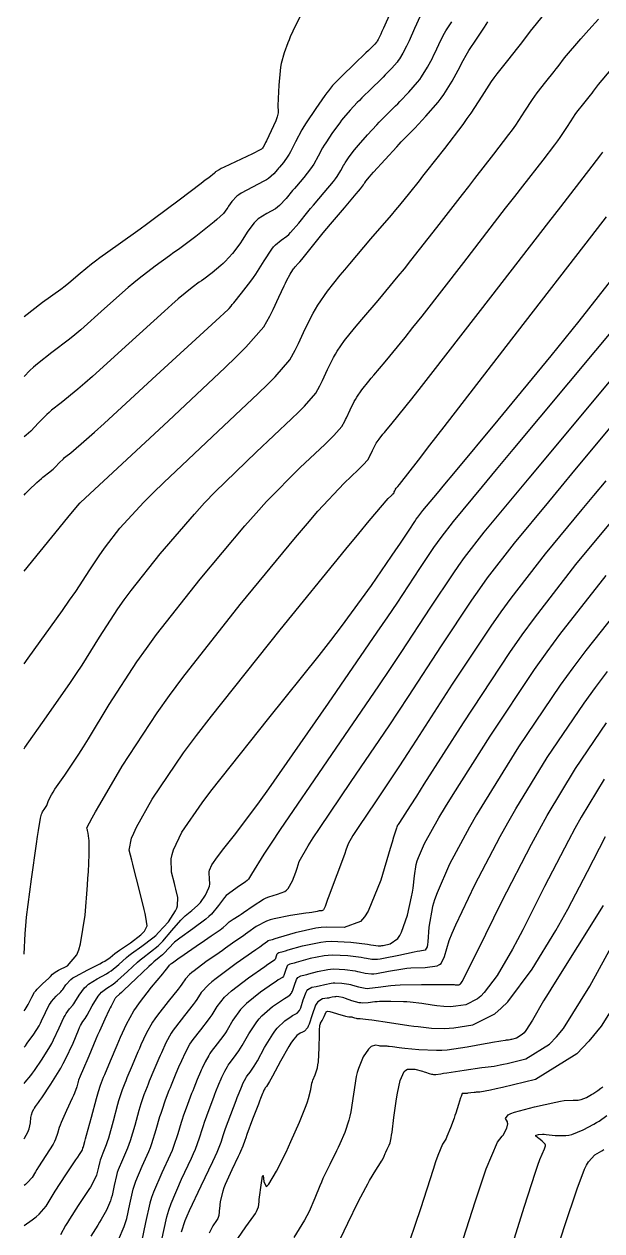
# Model space of a CAD drawing. Header units: metres. Extents: x 837117 to 838479, y 1189012 to 1191015.
# Drawn here: x 837476.5 to 837512.5, y 1190214.7 to 1190289.8 of the extents above; entities that cross this region are included whole.
import ezdxf

# ---------------------------------------------------------------- set-up
doc = ezdxf.new("R2010")
doc.units = ezdxf.units.M
doc.header["$LTSCALE"] = 0.3
doc.layers.add('COTAS 10', color=1, linetype='Continuous')
doc.layers.add('COTAS INT', color=252, linetype='Continuous')

msp = doc.modelspace()

# ---------------------------------------------------------------- linework, layer by layer
at = {"layer": 'COTAS 10'}
for points in [[(837501.17, 1190290.316), (837500.82, 1190289.554), (837500.474, 1190288.785), (837500.392, 1190288.608), (837500.316, 1190288.447), (837500.091, 1190287.999), (837499.871, 1190287.648), (837499.799, 1190287.548), (837499.721, 1190287.448), (837499.399, 1190287.077), (837498.987, 1190286.652), (837498.853, 1190286.518), (837498.71, 1190286.376), (837498.124, 1190285.803), (837497.529, 1190285.22), (837497.382, 1190285.071), (837497.242, 1190284.928), (837496.798, 1190284.458), (837496.39, 1190283.981), (837496.273, 1190283.833), (837496.153, 1190283.678), (837495.704, 1190283.063), (837495.287, 1190282.436), (837495.187, 1190282.275), (837495.094, 1190282.118), (837494.817, 1190281.596), (837494.537, 1190281.095), (837494.443, 1190280.952), (837494.341, 1190280.807), (837493.915, 1190280.269), (837493.46, 1190279.734), (837493.341, 1190279.591), (837493.225, 1190279.451), (837492.83, 1190278.963), (837492.415, 1190278.531), (837492.287, 1190278.425), (837492.153, 1190278.325), (837491.618, 1190278.017), (837491.089, 1190277.687), (837490.959, 1190277.574), (837490.835, 1190277.451), (837490.446, 1190276.93), (837490.088, 1190276.362), (837489.983, 1190276.21), (837489.876, 1190276.06), (837489.472, 1190275.536), (837489.025, 1190275.043), (837488.891, 1190274.912), (837488.753, 1190274.784), (837488.221, 1190274.342), (837487.688, 1190273.943), (837487.549, 1190273.841), (837487.415, 1190273.744), (837486.964, 1190273.424), (837486.102, 1190272.711), (837485.71, 1190272.365), (837485.25, 1190271.954), (837483.032, 1190269.935), (837480.772, 1190267.885), (837480.286, 1190267.456), (837479.861, 1190267.086), (837478.828, 1190266.247), (837478.223, 1190265.782), (837478.067, 1190265.647), (837477.916, 1190265.51), (837477.413, 1190264.992), (837476.924, 1190264.48), (837476.782, 1190264.346), (837476.637, 1190264.216), (837476.514, 1190264.117)], [(837476.514, 1190231.907), (837476.569, 1190233.193), (837476.612, 1190233.678), (837476.667, 1190234.214), (837476.964, 1190236.573), (837477.278, 1190238.793), (837477.343, 1190239.241), (837477.399, 1190239.617), (837477.522, 1190240.372), (837477.601, 1190240.638), (837477.629, 1190240.705), (837477.66, 1190240.77), (837477.793, 1190240.982), (837477.921, 1190241.177), (837477.949, 1190241.231), (837477.974, 1190241.285), (837478.035, 1190241.481), (837478.214, 1190241.843), (837478.313, 1190242.001), (837478.433, 1190242.185), (837479.043, 1190243.057), (837479.923, 1190244.362), (837480.213, 1190244.819), (837480.522, 1190245.317), (837481.807, 1190247.457), (837483.536, 1190250.121), (837484.125, 1190250.948), (837484.762, 1190251.814), (837487.463, 1190255.267), (837490.253, 1190258.586), (837490.946, 1190259.368), (837491.604, 1190260.091), (837493.695, 1190262.207), (837495.228, 1190263.651), (837495.534, 1190263.95), (837495.79, 1190264.205), (837496.286, 1190264.765), (837496.464, 1190265.09), (837496.518, 1190265.199), (837496.575, 1190265.315), (837496.797, 1190265.8), (837497.055, 1190266.319), (837497.133, 1190266.456), (837497.215, 1190266.59), (837497.534, 1190267.052), (837497.964, 1190267.59), (837498.114, 1190267.771), (837498.278, 1190267.967), (837498.984, 1190268.794), (837500.219, 1190270.302), (837500.716, 1190270.928), (837501.28, 1190271.644), (837503.878, 1190274.984), (837506.482, 1190278.35), (837507.051, 1190279.083), (837507.553, 1190279.729), (837508.814, 1190281.347), (837509.55, 1190282.311), (837509.721, 1190282.546), (837509.878, 1190282.767), (837510.325, 1190283.45), (837510.697, 1190284.03), (837510.807, 1190284.186), (837510.919, 1190284.341), (837511.347, 1190284.884), (837511.76, 1190285.389), (837511.862, 1190285.519), (837511.959, 1190285.645), (837512.268, 1190286.066), (837513.055, 1190286.99)], [(837513.317, 1190268.018), (837508.878, 1190262.69), (837507.929, 1190261.55), (837507.103, 1190260.557), (837505.133, 1190258.184), (837503.909, 1190256.603), (837503.553, 1190256.11), (837503.19, 1190255.591), (837501.816, 1190253.517), (837499.964, 1190250.692), (837499.299, 1190249.701), (837498.568, 1190248.619), (837495.379, 1190243.955), (837492.453, 1190239.673), (837491.888, 1190238.832), (837491.429, 1190238.14), (837490.658, 1190236.885), (837490.477, 1190236.589), (837490.389, 1190236.501), (837490.286, 1190236.411), (837489.78, 1190236.068), (837489.229, 1190235.678), (837489.097, 1190235.559), (837488.974, 1190235.435), (837488.608, 1190234.947), (837488.177, 1190234.406), (837488.014, 1190234.249), (837487.832, 1190234.088), (837487.016, 1190233.481), (837486.21, 1190232.914), (837486.034, 1190232.778), (837485.879, 1190232.652), (837485.489, 1190232.275), (837485.246, 1190231.996), (837485.184, 1190231.932), (837485.123, 1190231.873), (837484.92, 1190231.709), (837484.584, 1190231.431), (837484.439, 1190231.3), (837484.271, 1190231.147), (837483.479, 1190230.399), (837482.718, 1190229.673), (837482.57, 1190229.534), (837482.45, 1190229.421), (837482.244, 1190229.234), (837482.201, 1190229.185), (837482.183, 1190229.159), (837482.164, 1190229.127), (837482.073, 1190228.967), (837481.928, 1190228.68), (837481.873, 1190228.569), (837481.812, 1190228.444), (837481.541, 1190227.876), (837481.197, 1190227.122), (837481.09, 1190226.879), (837480.978, 1190226.622), (837480.531, 1190225.57), (837480.143, 1190224.641), (837480.068, 1190224.461), (837480.007, 1190224.315), (837479.904, 1190224.066), (837479.88, 1190223.987), (837479.869, 1190223.947), (837479.856, 1190223.9), (837479.793, 1190223.664), (837479.649, 1190223.264), (837479.585, 1190223.113), (837479.511, 1190222.944), (837479.156, 1190222.186), (837478.813, 1190221.436), (837478.746, 1190221.271), (837478.691, 1190221.125), (837478.596, 1190220.753), (837478.475, 1190220.389), (837478.405, 1190220.249), (837478.318, 1190220.091), (837477.869, 1190219.377), (837477.399, 1190218.664), (837477.3, 1190218.507), (837477.213, 1190218.368), (837477.009, 1190218.01), (837476.726, 1190217.691), (837476.59, 1190217.576), (837476.514, 1190217.516)], [(837514.638, 1190254.822), (837511.47, 1190250.821), (837510.659, 1190249.733), (837509.876, 1190248.653), (837507.286, 1190244.822), (837505.165, 1190241.404), (837504.678, 1190240.585), (837504.234, 1190239.82), (837502.993, 1190237.517), (837502.215, 1190235.733), (837502.062, 1190235.295), (837501.937, 1190234.882), (837501.712, 1190233.594), (837501.648, 1190232.687), (837501.624, 1190232.514), (837501.598, 1190232.375), (837501.479, 1190232.154), (837501.144, 1190232.104), (837500.981, 1190232.073), (837500.787, 1190232.034), (837499.832, 1190231.828), (837498.872, 1190231.634), (837498.674, 1190231.602), (837498.506, 1190231.579), (837498.147, 1190231.577), (837497.82, 1190231.649), (837497.671, 1190231.673), (837497.499, 1190231.698), (837496.667, 1190231.806), (837495.7, 1190231.853), (837495.442, 1190231.84), (837495.188, 1190231.816), (837494.306, 1190231.635), (837493.593, 1190231.428), (837493.445, 1190231.388), (837493.32, 1190231.354), (837493.047, 1190231.292), (837492.925, 1190231.221), (837492.895, 1190231.181), (837492.867, 1190231.133), (837492.777, 1190230.889), (837492.699, 1190230.643), (837492.678, 1190230.594), (837492.657, 1190230.552), (837492.585, 1190230.471), (837492.333, 1190230.312), (837492.2, 1190230.221), (837492.039, 1190230.11), (837491.227, 1190229.543), (837490.36, 1190228.852), (837490.164, 1190228.663), (837489.988, 1190228.476), (837489.511, 1190227.81), (837489.147, 1190227.182), (837489.042, 1190227.019), (837488.935, 1190226.861), (837488.532, 1190226.328), (837488.163, 1190225.852), (837488.077, 1190225.729), (837487.999, 1190225.61), (837487.776, 1190225.213), (837487.594, 1190224.817), (837487.542, 1190224.699), (837487.488, 1190224.578), (837487.288, 1190224.109), (837487.069, 1190223.57), (837487.003, 1190223.404), (837486.935, 1190223.231), (837486.673, 1190222.548), (837486.415, 1190221.826), (837486.35, 1190221.628), (837486.287, 1190221.432), (837486.086, 1190220.734), (837485.82, 1190219.941), (837485.718, 1190219.685), (837485.603, 1190219.414), (837485.085, 1190218.304), (837484.566, 1190217.091), (837484.45, 1190216.755), (837484.347, 1190216.419), (837484.077, 1190215.202), (837483.818, 1190214.012)], [(837512.548, 1190234.953), (837510.965, 1190232.399), (837509.452, 1190229.997), (837509.126, 1190229.47), (837508.841, 1190229.003), (837508.149, 1190227.814), (837507.736, 1190227.155), (837507.626, 1190227.021), (837507.519, 1190226.909), (837507.149, 1190226.681), (837506.856, 1190226.609), (837506.797, 1190226.596), (837506.748, 1190226.585), (837506.651, 1190226.567), (837506.56, 1190226.556), (837506.514, 1190226.55), (837506.459, 1190226.543), (837506.186, 1190226.503), (837505.664, 1190226.415), (837505.451, 1190226.377), (837505.21, 1190226.333), (837504.093, 1190226.124), (837502.837, 1190225.947), (837502.508, 1190225.923), (837502.186, 1190225.909), (837501.09, 1190225.951), (837500.203, 1190226.049), (837500.013, 1190226.07), (837499.848, 1190226.09), (837499.45, 1190226.141), (837499.223, 1190226.169), (837499.165, 1190226.174), (837499.108, 1190226.178), (837498.921, 1190226.181), (837498.731, 1190226.187), (837498.673, 1190226.192), (837498.613, 1190226.199), (837498.377, 1190226.238), (837498.109, 1190226.159), (837498.029, 1190226.091), (837497.945, 1190226.004), (837497.621, 1190225.524), (837497.319, 1190224.796), (837497.249, 1190224.553), (837497.185, 1190224.292), (837497.007, 1190223.197), (837496.84, 1190222.092), (837496.784, 1190221.824), (837496.724, 1190221.573), (837496.47, 1190220.803), (837496.154, 1190220.095), (837496.055, 1190219.883), (837495.951, 1190219.664), (837495.531, 1190218.814), (837495.114, 1190217.947), (837495.012, 1190217.718), (837494.915, 1190217.492), (837494.61, 1190216.716), (837494.244, 1190215.886), (837494.109, 1190215.627), (837493.958, 1190215.355), (837493.292, 1190214.267)], [(837509.837, 1190213.984), (837510.155, 1190214.954), (837510.933, 1190217.312), (837511.4, 1190218.522), (837511.521, 1190218.769), (837511.639, 1190218.978), (837512.036, 1190219.417), (837512.465, 1190219.668), (837512.604, 1190219.759)]]:
    msp.add_lwpolyline(points, dxfattribs=at)
at = {"layer": 'COTAS INT'}
for points in [[(837499.313, 1190290.55), (837498.874, 1190289.558), (837498.785, 1190289.359), (837498.71, 1190289.193), (837498.558, 1190288.867), (837498.487, 1190288.754), (837498.464, 1190288.722), (837498.439, 1190288.69), (837498.335, 1190288.571), (837498.068, 1190288.304), (837497.941, 1190288.179), (837497.789, 1190288.032), (837497.049, 1190287.315), (837496.301, 1190286.589), (837496.144, 1190286.435), (837496.01, 1190286.303), (837495.709, 1190285.995), (837495.454, 1190285.673), (837495.348, 1190285.53), (837495.228, 1190285.365), (837494.667, 1190284.574), (837494.073, 1190283.681), (837493.931, 1190283.451), (837493.798, 1190283.228), (837493.402, 1190282.483), (837493.085, 1190281.864), (837493.002, 1190281.72), (837492.922, 1190281.588), (837492.649, 1190281.21), (837492.401, 1190280.919), (837492.336, 1190280.841), (837492.273, 1190280.764), (837492.057, 1190280.498), (837491.729, 1190280.214), (837491.595, 1190280.127), (837491.441, 1190280.035), (837490.73, 1190279.67), (837490.024, 1190279.295), (837489.873, 1190279.197), (837489.742, 1190279.101), (837489.432, 1190278.776), (837489.241, 1190278.474), (837489.185, 1190278.393), (837489.129, 1190278.313), (837488.914, 1190278.034), (837488.514, 1190277.649), (837488.341, 1190277.502), (837488.14, 1190277.337), (837487.192, 1190276.597), (837486.119, 1190275.794), (837485.841, 1190275.59), (837485.571, 1190275.394), (837484.665, 1190274.752), (837483.663, 1190273.988), (837483.333, 1190273.715), (837482.981, 1190273.415), (837481.519, 1190272.11), (837480.038, 1190270.789), (837479.673, 1190270.479), (837479.327, 1190270.194), (837478.243, 1190269.363), (837477.336, 1190268.666), (837477.103, 1190268.464), (837476.877, 1190268.258), (837476.514, 1190267.884)], [(837493.768, 1190290.457), (837493.411, 1190289.739), (837493.081, 1190289.031), (837493, 1190288.845), (837492.924, 1190288.662), (837492.69, 1190288.035), (837492.516, 1190287.359), (837492.479, 1190287.145), (837492.446, 1190286.919), (837492.365, 1190286.008), (837492.326, 1190285.194), (837492.32, 1190285.029), (837492.314, 1190284.892), (837492.311, 1190284.615), (837492.319, 1190284.504), (837492.324, 1190284.436), (837492.333, 1190284.303), (837492.272, 1190284.044), (837492.23, 1190283.93), (837492.176, 1190283.798), (837491.892, 1190283.169), (837491.598, 1190282.559), (837491.538, 1190282.438), (837491.487, 1190282.338), (837491.383, 1190282.152), (837491.342, 1190282.103), (837491.32, 1190282.077), (837491.285, 1190282.033), (837491.043, 1190281.898), (837490.902, 1190281.828), (837490.73, 1190281.744), (837488.958, 1190280.903), (837488.787, 1190280.82), (837488.649, 1190280.751), (837488.417, 1190280.621), (837488.394, 1190280.585), (837488.388, 1190280.575), (837488.381, 1190280.566), (837488.355, 1190280.533), (837488.003, 1190280.255), (837487.79, 1190280.092), (837487.527, 1190279.891), (837486.162, 1190278.852), (837484.551, 1190277.645), (837484.134, 1190277.339), (837483.728, 1190277.044), (837482.365, 1190276.08), (837481.223, 1190275.265), (837480.957, 1190275.065), (837480.712, 1190274.876), (837480.007, 1190274.285), (837479.303, 1190273.693), (837479.059, 1190273.503), (837478.794, 1190273.301), (837477.658, 1190272.479), (837476.514, 1190271.599)], [(837476.514, 1190249.98), (837476.765, 1190250.335), (837478.894, 1190253.311), (837479.341, 1190253.948), (837479.726, 1190254.503), (837480.6, 1190255.833), (837481.175, 1190256.718), (837481.37, 1190256.993), (837481.582, 1190257.28), (837482.48, 1190258.428), (837483.968, 1190260.051), (837484.552, 1190260.638), (837485.211, 1190261.286), (837488.213, 1190264.126), (837491.078, 1190266.825), (837491.651, 1190267.385), (837492.129, 1190267.862), (837493.057, 1190268.908), (837493.389, 1190269.517), (837493.491, 1190269.719), (837493.596, 1190269.937), (837494.013, 1190270.844), (837494.494, 1190271.813), (837494.64, 1190272.069), (837494.792, 1190272.321), (837495.391, 1190273.185), (837496.193, 1190274.189), (837496.474, 1190274.529), (837496.781, 1190274.895), (837498.101, 1190276.44), (837499.378, 1190277.927), (837499.657, 1190278.257), (837499.904, 1190278.551), (837500.528, 1190279.317), (837501.111, 1190280.067), (837501.333, 1190280.35), (837501.581, 1190280.667), (837502.693, 1190282.084), (837503.832, 1190283.576), (837504.096, 1190283.94), (837504.339, 1190284.282), (837505.031, 1190285.338), (837505.607, 1190286.235), (837505.777, 1190286.477), (837505.95, 1190286.716), (837506.612, 1190287.557), (837507.251, 1190288.337), (837507.409, 1190288.539), (837507.559, 1190288.734), (837508.037, 1190289.385), (837508.865, 1190290.397)], [(837476.514, 1190244.704), (837476.567, 1190244.785), (837477.904, 1190246.696), (837479.409, 1190248.837), (837479.777, 1190249.383), (837480.124, 1190249.91), (837481.204, 1190251.645), (837482.355, 1190253.419), (837482.748, 1190253.97), (837483.172, 1190254.547), (837484.971, 1190256.847), (837487.11, 1190259.318), (837487.749, 1190260.003), (837488.408, 1190260.689), (837490.954, 1190263.167), (837493.153, 1190265.238), (837493.593, 1190265.667), (837493.959, 1190266.034), (837494.672, 1190266.836), (837494.927, 1190267.304), (837495.004, 1190267.459), (837495.086, 1190267.626), (837495.405, 1190268.322), (837495.774, 1190269.066), (837495.887, 1190269.262), (837496.003, 1190269.455), (837496.462, 1190270.119), (837497.078, 1190270.889), (837497.294, 1190271.15), (837497.529, 1190271.431), (837498.543, 1190272.617), (837499.798, 1190274.115), (837500.186, 1190274.592), (837500.592, 1190275.098), (837502.203, 1190277.151), (837503.797, 1190279.208), (837504.192, 1190279.717), (837504.567, 1190280.198), (837505.753, 1190281.716), (837506.691, 1190282.944), (837506.909, 1190283.243), (837507.108, 1190283.524), (837507.678, 1190284.394), (837508.152, 1190285.133), (837508.292, 1190285.332), (837508.435, 1190285.529), (837508.98, 1190286.22), (837509.505, 1190286.863), (837509.635, 1190287.029), (837509.759, 1190287.189), (837510.152, 1190287.726), (837511.154, 1190288.903), (837511.662, 1190289.467), (837512.271, 1190290.135)], [(837476.514, 1190255.764), (837479.243, 1190259.097), (837479.937, 1190259.944), (837479.95, 1190259.96), (837479.953, 1190259.964), (837479.955, 1190259.967), (837479.962, 1190259.977), (837479.967, 1190259.985), (837479.968, 1190259.987), (837479.97, 1190259.989), (837479.976, 1190259.996), (837479.984, 1190260.004), (837479.987, 1190260.006), (837479.988, 1190260.008), (837479.99, 1190260.009), (837479.992, 1190260.011), (837479.994, 1190260.012), (837479.995, 1190260.014), (837479.997, 1190260.016), (837480.002, 1190260.02), (837480.007, 1190260.025), (837480.022, 1190260.038), (837485.504, 1190265.116), (837489.015, 1190268.424), (837489.718, 1190269.11), (837490.303, 1190269.695), (837491.442, 1190270.979), (837491.814, 1190271.645), (837491.916, 1190271.841), (837492.017, 1190272.043), (837492.376, 1190272.812), (837492.699, 1190273.522), (837492.777, 1190273.686), (837492.851, 1190273.836), (837493.077, 1190274.258), (837493.244, 1190274.528), (837493.28, 1190274.582), (837493.312, 1190274.626), (837493.393, 1190274.711), (837493.575, 1190274.907), (837493.672, 1190275.022), (837493.788, 1190275.163), (837494.376, 1190275.893), (837495.13, 1190276.825), (837495.352, 1190277.093), (837495.579, 1190277.365), (837496.447, 1190278.386), (837497.18, 1190279.245), (837497.323, 1190279.416), (837497.44, 1190279.556), (837497.645, 1190279.821), (837497.686, 1190279.898), (837497.7, 1190279.922), (837497.715, 1190279.946), (837497.777, 1190280.039), (837498.003, 1190280.305), (837498.121, 1190280.438), (837498.263, 1190280.597), (837498.977, 1190281.384), (837499.705, 1190282.178), (837499.857, 1190282.342), (837499.986, 1190282.481), (837500.272, 1190282.779), (837500.552, 1190283.065), (837500.677, 1190283.196), (837500.823, 1190283.349), (837501.525, 1190284.09), (837502.285, 1190284.963), (837502.468, 1190285.2), (837502.639, 1190285.434), (837503.157, 1190286.262), (837503.528, 1190286.956), (837503.606, 1190287.106), (837503.675, 1190287.238), (837503.833, 1190287.562), (837504.017, 1190287.888), (837504.101, 1190288.021), (837504.2, 1190288.172), (837504.675, 1190288.872), (837505.168, 1190289.619), (837505.277, 1190289.8), (837505.375, 1190289.969)], [(837476.514, 1190260.494), (837476.604, 1190260.586), (837476.812, 1190260.799), (837477.305, 1190261.284), (837477.593, 1190261.538), (837477.673, 1190261.605), (837477.753, 1190261.67), (837478.039, 1190261.891), (837478.314, 1190262.113), (837478.387, 1190262.178), (837478.458, 1190262.246), (837478.704, 1190262.502), (837478.955, 1190262.762), (837479.031, 1190262.831), (837479.109, 1190262.898), (837479.412, 1190263.132), (837480.385, 1190263.969), (837480.885, 1190264.418), (837481.485, 1190264.961), (837484.485, 1190267.705), (837488.454, 1190271.352), (837489.203, 1190272.041), (837489.238, 1190272.075), (837489.246, 1190272.082), (837489.252, 1190272.089), (837489.266, 1190272.105), (837489.389, 1190272.258), (837489.465, 1190272.351), (837489.559, 1190272.465), (837490.046, 1190273.057), (837490.63, 1190273.814), (837490.785, 1190274.032), (837490.937, 1190274.254), (837491.461, 1190275.085), (837491.928, 1190275.801), (837492.044, 1190275.95), (837492.155, 1190276.078), (837492.505, 1190276.364), (837492.864, 1190276.616), (837492.979, 1190276.723), (837493.102, 1190276.847), (837493.603, 1190277.428), (837494.178, 1190278.138), (837494.347, 1190278.342), (837494.52, 1190278.55), (837495.181, 1190279.328), (837495.761, 1190280.026), (837495.883, 1190280.184), (837495.988, 1190280.326), (837496.231, 1190280.708), (837496.39, 1190281.008), (837496.444, 1190281.098), (837496.501, 1190281.191), (837496.741, 1190281.551), (837497.078, 1190281.992), (837497.197, 1190282.135), (837497.327, 1190282.289), (837497.888, 1190282.921), (837498.474, 1190283.553), (837498.619, 1190283.706), (837498.758, 1190283.85), (837499.198, 1190284.291), (837499.631, 1190284.72), (837499.765, 1190284.857), (837499.905, 1190285.001), (837500.462, 1190285.584), (837501.003, 1190286.206), (837501.133, 1190286.374), (837501.255, 1190286.541), (837501.624, 1190287.131), (837501.922, 1190287.702), (837501.999, 1190287.857), (837502.074, 1190288.011), (837502.326, 1190288.558), (837502.594, 1190289.102), (837502.678, 1190289.254), (837502.768, 1190289.407), (837503.128, 1190289.966)], [(837476.514, 1190228.396), (837476.578, 1190228.479), (837476.764, 1190228.78), (837476.809, 1190228.862), (837476.853, 1190228.944), (837476.988, 1190229.237), (837477.167, 1190229.544), (837477.238, 1190229.634), (837477.317, 1190229.727), (837477.681, 1190230.08), (837478.03, 1190230.394), (837478.101, 1190230.461), (837478.16, 1190230.52), (837478.281, 1190230.663), (837478.452, 1190230.797), (837478.543, 1190230.85), (837478.653, 1190230.911), (837479.21, 1190231.188), (837479.793, 1190231.868), (837479.92, 1190232.182), (837480.031, 1190232.55), (837480.31, 1190234.335), (837480.458, 1190236.218), (837480.487, 1190236.649), (837480.512, 1190237.04), (837480.558, 1190238.124), (837480.559, 1190238.829), (837480.554, 1190238.981), (837480.548, 1190239.115), (837480.508, 1190239.443), (837480.462, 1190239.62), (837480.452, 1190239.659), (837480.443, 1190239.693), (837480.421, 1190239.779), (837480.748, 1190240.401), (837480.959, 1190240.773), (837481.223, 1190241.232), (837482.612, 1190243.612), (837484.79, 1190246.949), (837485.552, 1190248.011), (837486.383, 1190249.133), (837489.955, 1190253.687), (837493.396, 1190257.854), (837494.143, 1190258.734), (837494.801, 1190259.494), (837496.436, 1190261.247), (837497.303, 1190262.064), (837497.476, 1190262.233), (837497.62, 1190262.377), (837497.901, 1190262.693), (837498.001, 1190262.877), (837498.032, 1190262.938), (837498.064, 1190263.004), (837498.19, 1190263.278), (837498.335, 1190263.571), (837498.38, 1190263.649), (837498.426, 1190263.725), (837498.606, 1190263.986), (837498.849, 1190264.29), (837498.934, 1190264.392), (837499.027, 1190264.503), (837499.426, 1190264.97), (837500.639, 1190266.49), (837501.245, 1190267.264), (837501.967, 1190268.191), (837505.553, 1190272.817), (837509.168, 1190277.491), (837509.91, 1190278.449), (837510.539, 1190279.261), (837511.874, 1190280.979), (837512.409, 1190281.679), (837512.533, 1190281.85)], [(837476.514, 1190226.125), (837476.589, 1190226.217), (837476.711, 1190226.373), (837477.108, 1190226.923), (837477.441, 1190227.462), (837477.523, 1190227.61), (837477.601, 1190227.757), (837477.844, 1190228.283), (837478.076, 1190228.756), (837478.147, 1190228.869), (837478.221, 1190228.975), (837478.511, 1190229.293), (837478.79, 1190229.567), (837478.856, 1190229.644), (837478.919, 1190229.722), (837479.106, 1190230.011), (837479.411, 1190230.331), (837479.547, 1190230.43), (837479.706, 1190230.532), (837480.468, 1190230.937), (837481.234, 1190231.319), (837481.396, 1190231.407), (837481.536, 1190231.487), (837481.861, 1190231.713), (837482.166, 1190231.96), (837482.294, 1190232.053), (837482.441, 1190232.158), (837483.127, 1190232.629), (837483.779, 1190233.122), (837483.904, 1190233.24), (837484.004, 1190233.351), (837484.166, 1190233.686), (837484.095, 1190234.208), (837484.048, 1190234.436), (837483.989, 1190234.701), (837483.68, 1190235.961), (837483.349, 1190237.246), (837483.276, 1190237.526), (837483.213, 1190237.773), (837483.052, 1190238.395), (837483.205, 1190239.129), (837483.339, 1190239.447), (837483.513, 1190239.816), (837484.472, 1190241.564), (837486.436, 1190244.442), (837487.244, 1190245.524), (837488.166, 1190246.728), (837492.447, 1190252.106), (837496.538, 1190257.122), (837497.34, 1190258.099), (837497.998, 1190258.896), (837499.178, 1190260.288), (837499.378, 1190260.476), (837499.418, 1190260.515), (837499.451, 1190260.549), (837499.516, 1190260.621), (837499.539, 1190260.664), (837499.546, 1190260.678), (837499.553, 1190260.693), (837499.582, 1190260.757), (837499.616, 1190260.824), (837499.626, 1190260.842), (837499.637, 1190260.86), (837499.678, 1190260.92), (837499.734, 1190260.99), (837499.754, 1190261.014), (837499.775, 1190261.039), (837499.868, 1190261.147), (837501.059, 1190262.677), (837501.774, 1190263.599), (837502.655, 1190264.738), (837507.228, 1190270.65), (837511.854, 1190276.632), (837512.768, 1190277.815)], [(837476.514, 1190220.415), (837476.536, 1190220.449), (837476.752, 1190220.838), (837476.795, 1190220.944), (837476.831, 1190221.049), (837476.901, 1190221.423), (837476.935, 1190221.755), (837476.949, 1190221.833), (837476.964, 1190221.905), (837477.035, 1190222.116), (837477.114, 1190222.268), (837477.134, 1190222.303), (837477.153, 1190222.334), (837477.219, 1190222.421), (837477.402, 1190222.674), (837477.495, 1190222.81), (837477.608, 1190222.976), (837478.168, 1190223.811), (837478.796, 1190224.826), (837478.951, 1190225.105), (837479.097, 1190225.382), (837479.555, 1190226.374), (837479.895, 1190227.18), (837479.967, 1190227.339), (837480.029, 1190227.471), (837480.171, 1190227.719), (837480.309, 1190227.912), (837480.368, 1190228.01), (837480.436, 1190228.126), (837480.757, 1190228.707), (837481.125, 1190229.303), (837481.223, 1190229.43), (837481.319, 1190229.541), (837481.652, 1190229.802), (837482.045, 1190230.053), (837482.179, 1190230.158), (837482.324, 1190230.278), (837482.94, 1190230.837), (837483.579, 1190231.424), (837483.739, 1190231.562), (837483.892, 1190231.689), (837484.384, 1190232.057), (837484.858, 1190232.442), (837485, 1190232.579), (837485.147, 1190232.729), (837485.716, 1190233.382), (837486.27, 1190234.025), (837486.407, 1190234.169), (837486.538, 1190234.298), (837486.951, 1190234.641), (837487.305, 1190234.936), (837487.397, 1190235.034), (837487.487, 1190235.14), (837487.792, 1190235.582), (837488.009, 1190236.041), (837488.043, 1190236.156), (837488.065, 1190236.267), (837488.053, 1190236.627), (837488.023, 1190236.955), (837488.034, 1190237.046), (837488.053, 1190237.138), (837488.193, 1190237.468), (837488.54, 1190237.969), (837488.69, 1190238.168), (837488.864, 1190238.392), (837489.685, 1190239.42), (837491.163, 1190241.393), (837491.751, 1190242.213), (837492.416, 1190243.153), (837495.464, 1190247.536), (837498.496, 1190251.96), (837499.152, 1190252.925), (837499.728, 1190253.777), (837501.143, 1190255.918), (837502.008, 1190257.224), (837502.237, 1190257.55), (837502.461, 1190257.861), (837503.232, 1190258.857), (837505.04, 1190261.032), (837505.918, 1190262.087), (837506.961, 1190263.338), (837512.088, 1190269.492), (837517.154, 1190275.547)], [(837476.514, 1190223.857), (837476.587, 1190223.953), (837476.931, 1190224.368), (837477.042, 1190224.514), (837477.159, 1190224.674), (837477.638, 1190225.367), (837478.119, 1190226.144), (837478.237, 1190226.357), (837478.349, 1190226.57), (837478.7, 1190227.329), (837478.986, 1190227.968), (837479.057, 1190228.104), (837479.125, 1190228.223), (837479.341, 1190228.506), (837479.549, 1190228.739), (837479.612, 1190228.827), (837479.677, 1190228.924), (837479.931, 1190229.359), (837480.268, 1190229.817), (837480.385, 1190229.93), (837480.513, 1190230.036), (837481.06, 1190230.369), (837481.639, 1190230.686), (837481.787, 1190230.783), (837481.93, 1190230.883), (837482.4, 1190231.275), (837482.887, 1190231.701), (837483.04, 1190231.823), (837483.201, 1190231.946), (837483.848, 1190232.405), (837484.524, 1190232.924), (837484.704, 1190233.085), (837484.88, 1190233.255), (837485.49, 1190233.93), (837485.939, 1190234.604), (837486.014, 1190234.773), (837486.068, 1190234.933), (837486.087, 1190235.448), (837485.952, 1190235.97), (837485.91, 1190236.135), (837485.865, 1190236.309), (837485.683, 1190237.011), (837485.662, 1190237.857), (837485.719, 1190238.122), (837485.803, 1190238.4), (837486.333, 1190239.516), (837487.593, 1190241.335), (837488.138, 1190242.056), (837488.768, 1190242.871), (837491.75, 1190246.604), (837494.88, 1190250.516), (837495.603, 1190251.445), (837496.264, 1190252.308), (837498.132, 1190254.868), (837499.381, 1190256.689), (837499.651, 1190257.087), (837499.888, 1190257.438), (837500.471, 1190258.319), (837500.827, 1190258.857), (837500.921, 1190258.991), (837501.013, 1190259.119), (837501.331, 1190259.529), (837502.236, 1190260.618), (837502.699, 1190261.174), (837503.254, 1190261.84), (837506.026, 1190265.166), (837509.311, 1190269.161), (837510.19, 1190270.249), (837511.055, 1190271.329), (837514.069, 1190275.166)], [(837476.514, 1190215.019), (837477.006, 1190215.364), (837477.252, 1190215.558), (837477.459, 1190215.733), (837477.89, 1190216.22), (837478.187, 1190216.744), (837478.311, 1190216.944), (837478.452, 1190217.167), (837479.109, 1190218.167), (837479.736, 1190219.103), (837479.857, 1190219.285), (837479.956, 1190219.434), (837480.124, 1190219.694), (837480.143, 1190219.738), (837480.147, 1190219.75), (837480.151, 1190219.763), (837480.162, 1190219.81), (837480.172, 1190219.858), (837480.176, 1190219.871), (837480.181, 1190219.885), (837480.201, 1190219.933), (837480.293, 1190220.244), (837480.342, 1190220.423), (837480.402, 1190220.642), (837480.704, 1190221.77), (837481.014, 1190222.922), (837481.134, 1190223.354), (837481.258, 1190223.763), (837481.393, 1190224.098), (837481.455, 1190224.249), (837481.528, 1190224.426), (837481.883, 1190225.277), (837482.295, 1190226.245), (837482.405, 1190226.496), (837482.514, 1190226.739), (837482.888, 1190227.556), (837483.348, 1190228.376), (837483.51, 1190228.621), (837483.687, 1190228.875), (837484.448, 1190229.859), (837485.143, 1190230.699), (837485.277, 1190230.863), (837485.386, 1190230.997), (837485.571, 1190231.232), (837485.624, 1190231.289), (837485.649, 1190231.31), (837485.68, 1190231.335), (837485.83, 1190231.446), (837486.073, 1190231.615), (837486.161, 1190231.677), (837486.259, 1190231.745), (837486.69, 1190232.045), (837487.216, 1190232.406), (837487.373, 1190232.513), (837487.535, 1190232.623), (837488.164, 1190233.046), (837488.708, 1190233.422), (837488.817, 1190233.502), (837488.908, 1190233.572), (837489.085, 1190233.74), (837489.189, 1190233.854), (837489.234, 1190233.89), (837489.285, 1190233.928), (837489.528, 1190234.083), (837489.892, 1190234.315), (837490.019, 1190234.402), (837490.159, 1190234.498), (837490.761, 1190234.927), (837491.407, 1190235.336), (837491.575, 1190235.421), (837491.737, 1190235.493), (837492.283, 1190235.647), (837492.739, 1190235.819), (837492.845, 1190235.902), (837492.942, 1190236), (837493.219, 1190236.48), (837493.416, 1190237.016), (837493.462, 1190237.15), (837493.504, 1190237.276), (837493.627, 1190237.679), (837494.186, 1190238.663), (837494.503, 1190239.157), (837494.89, 1190239.746), (837496.877, 1190242.673), (837499.225, 1190246.129), (837499.841, 1190247.051), (837500.442, 1190247.959), (837502.488, 1190251.116), (837504.371, 1190253.959), (837504.869, 1190254.669), (837505.356, 1190255.345), (837507.034, 1190257.512), (837509.166, 1190260.082), (837509.94, 1190261.014), (837510.795, 1190262.041), (837514.545, 1190266.544)], [(837512.712, 1190261.392), (837511.951, 1190260.477), (837511.229, 1190259.607), (837508.935, 1190256.839), (837506.804, 1190254.087), (837506.185, 1190253.228), (837505.552, 1190252.326), (837503.161, 1190248.715), (837500.921, 1190245.227), (837500.384, 1190244.402), (837499.883, 1190243.638), (837498.375, 1190241.391), (837497.341, 1190239.868), (837497.139, 1190239.561), (837496.974, 1190239.304), (837496.684, 1190238.792), (837496.543, 1190238.382), (837496.473, 1190238.19), (837496.39, 1190237.963), (837495.974, 1190236.859), (837495.556, 1190235.749), (837495.471, 1190235.518), (837495.398, 1190235.321), (837495.247, 1190234.883), (837495.176, 1190234.708), (837495.154, 1190234.675), (837495.131, 1190234.65), (837495.04, 1190234.616), (837494.936, 1190234.618), (837494.904, 1190234.615), (837494.872, 1190234.61), (837494.746, 1190234.58), (837494.412, 1190234.517), (837494.249, 1190234.49), (837494.055, 1190234.46), (837493.099, 1190234.321), (837492.069, 1190234.116), (837491.827, 1190234.045), (837491.605, 1190233.967), (837490.962, 1190233.633), (837490.444, 1190233.261), (837490.3, 1190233.159), (837490.157, 1190233.057), (837489.637, 1190232.693), (837489.043, 1190232.28), (837488.853, 1190232.147), (837488.651, 1190232.006), (837487.83, 1190231.428), (837487.091, 1190230.884), (837486.941, 1190230.763), (837486.815, 1190230.656), (837486.556, 1190230.376), (837486.326, 1190230.044), (837486.218, 1190229.902), (837486.091, 1190229.74), (837485.469, 1190228.976), (837484.806, 1190228.119), (837484.652, 1190227.898), (837484.511, 1190227.684), (837484.11, 1190226.97), (837483.784, 1190226.259), (837483.689, 1190226.047), (837483.594, 1190225.828), (837483.234, 1190224.985), (837482.913, 1190224.212), (837482.842, 1190224.038), (837482.778, 1190223.881), (837482.612, 1190223.459), (837482.454, 1190222.972), (837482.396, 1190222.774), (837482.332, 1190222.549), (837482.049, 1190221.511), (837481.757, 1190220.467), (837481.686, 1190220.238), (837481.621, 1190220.036), (837481.422, 1190219.526), (837481.277, 1190219.186), (837481.245, 1190219.092), (837481.216, 1190218.998), (837481.14, 1190218.658), (837481.068, 1190218.325), (837481.041, 1190218.236), (837481.011, 1190218.148), (837480.879, 1190217.84), (837480.634, 1190217.415), (837480.533, 1190217.254), (837480.418, 1190217.073), (837479.884, 1190216.262), (837479.331, 1190215.412), (837479.205, 1190215.207), (837479.09, 1190215.015), (837478.771, 1190214.43)], [(837513.291, 1190259.132), (837510.836, 1190256.167), (837508.252, 1190252.829), (837507.5, 1190251.787), (837506.733, 1190250.693), (837503.833, 1190246.314), (837501.399, 1190242.494), (837500.926, 1190241.753), (837500.541, 1190241.148), (837499.873, 1190240.109), (837499.792, 1190239.99), (837499.776, 1190239.966), (837499.763, 1190239.945), (837499.74, 1190239.905), (837499.729, 1190239.873), (837499.724, 1190239.858), (837499.717, 1190239.84), (837499.685, 1190239.754), (837499.513, 1190239.194), (837499.418, 1190238.878), (837499.304, 1190238.492), (837498.72, 1190236.517), (837497.935, 1190234.586), (837497.693, 1190234.229), (837497.441, 1190233.949), (837496.441, 1190233.576), (837495.322, 1190233.602), (837494.994, 1190233.574), (837494.659, 1190233.529), (837493.383, 1190233.238), (837492.315, 1190232.922), (837492.11, 1190232.861), (837491.946, 1190232.813), (837491.681, 1190232.735), (837491.676, 1190232.732), (837491.674, 1190232.728), (837491.67, 1190232.718), (837491.666, 1190232.707), (837491.666, 1190232.705), (837491.665, 1190232.703), (837491.662, 1190232.7), (837491.362, 1190232.489), (837491.174, 1190232.357), (837490.94, 1190232.193), (837489.718, 1190231.332), (837488.46, 1190230.404), (837488.204, 1190230.196), (837487.988, 1190230.011), (837487.541, 1190229.521), (837487.267, 1190229.09), (837487.159, 1190228.941), (837487.039, 1190228.78), (837486.49, 1190228.093), (837485.925, 1190227.363), (837485.794, 1190227.175), (837485.674, 1190226.993), (837485.332, 1190226.384), (837485.054, 1190225.778), (837484.974, 1190225.598), (837484.892, 1190225.412), (837484.586, 1190224.693), (837484.299, 1190223.998), (837484.229, 1190223.827), (837484.164, 1190223.664), (837483.965, 1190223.155), (837483.774, 1190222.59), (837483.714, 1190222.392), (837483.651, 1190222.177), (837483.395, 1190221.252), (837483.111, 1190220.291), (837483.03, 1190220.054), (837482.948, 1190219.829), (837482.643, 1190219.119), (837482.373, 1190218.488), (837482.313, 1190218.313), (837482.26, 1190218.138), (837482.119, 1190217.506), (837481.985, 1190216.887), (837481.935, 1190216.721), (837481.879, 1190216.558), (837481.633, 1190215.985), (837481.312, 1190215.396), (837481.209, 1190215.222), (837481.101, 1190215.043), (837480.658, 1190214.357)], [(837482.387, 1190214.131), (837482.747, 1190214.968), (837482.828, 1190215.207), (837482.901, 1190215.45), (837483.098, 1190216.354), (837483.303, 1190217.278), (837483.382, 1190217.534), (837483.469, 1190217.79), (837483.864, 1190218.711), (837484.276, 1190219.621), (837484.374, 1190219.869), (837484.466, 1190220.116), (837484.74, 1190220.993), (837484.969, 1190221.805), (837485.032, 1190222.01), (837485.095, 1190222.208), (837485.319, 1190222.851), (837485.55, 1190223.448), (837485.616, 1190223.615), (837485.684, 1190223.784), (837485.937, 1190224.401), (837486.19, 1190224.995), (837486.258, 1190225.148), (837486.324, 1190225.298), (837486.554, 1190225.798), (837486.836, 1190226.301), (837486.935, 1190226.452), (837487.044, 1190226.608), (837487.511, 1190227.211), (837487.987, 1190227.821), (837488.101, 1190227.98), (837488.207, 1190228.136), (837488.526, 1190228.665), (837488.988, 1190229.244), (837489.184, 1190229.43), (837489.41, 1190229.628), (837490.472, 1190230.438), (837491.489, 1190231.152), (837491.687, 1190231.289), (837491.847, 1190231.401), (837492.123, 1190231.585), (837492.161, 1190231.628), (837492.172, 1190231.649), (837492.183, 1190231.675), (837492.223, 1190231.804), (837492.27, 1190231.931), (837492.285, 1190231.956), (837492.301, 1190231.976), (837492.364, 1190232.013), (837492.633, 1190232.083), (837492.778, 1190232.124), (837492.954, 1190232.175), (837493.844, 1190232.437), (837494.97, 1190232.667), (837495.294, 1190232.698), (837495.623, 1190232.714), (837496.856, 1190232.655), (837497.889, 1190232.528), (837498.091, 1190232.501), (837498.257, 1190232.479), (837498.556, 1190232.431), (837498.708, 1190232.435), (837498.782, 1190232.445), (837498.869, 1190232.46), (837499.296, 1190232.548), (837499.775, 1190232.891), (837499.894, 1190233.067), (837500.007, 1190233.278), (837500.367, 1190234.333), (837500.631, 1190235.492), (837500.684, 1190235.769), (837500.728, 1190236.027), (837500.812, 1190236.8), (837500.923, 1190237.503), (837500.984, 1190237.717), (837501.057, 1190237.94), (837501.43, 1190238.814), (837502.335, 1190240.403), (837502.743, 1190241.077), (837503.22, 1190241.852), (837505.513, 1190245.494), (837508.288, 1190249.646), (837509.068, 1190250.741), (837509.854, 1190251.814), (837512.737, 1190255.494)], [(837485.056, 1190214.05), (837485.391, 1190215.559), (837485.519, 1190215.976), (837485.662, 1190216.393), (837486.306, 1190217.897), (837486.931, 1190219.206), (837487.062, 1190219.501), (837487.175, 1190219.765), (837487.431, 1190220.474), (837487.606, 1190221.06), (837487.668, 1190221.246), (837487.735, 1190221.444), (837488.027, 1190222.244), (837488.321, 1190223.014), (837488.39, 1190223.192), (837488.454, 1190223.355), (837488.64, 1190223.816), (837488.787, 1190224.161), (837488.826, 1190224.25), (837488.864, 1190224.336), (837488.998, 1190224.627), (837489.161, 1190224.918), (837489.219, 1190225.006), (837489.282, 1190225.096), (837489.552, 1190225.446), (837489.883, 1190225.901), (837489.983, 1190226.058), (837490.087, 1190226.228), (837490.496, 1190226.954), (837490.988, 1190227.709), (837491.144, 1190227.897), (837491.31, 1190228.076), (837491.981, 1190228.648), (837492.588, 1190229.069), (837492.713, 1190229.153), (837492.819, 1190229.223), (837493.046, 1190229.357), (837493.154, 1190229.477), (837493.184, 1190229.538), (837493.215, 1190229.611), (837493.331, 1190229.975), (837493.463, 1190230.336), (837493.505, 1190230.407), (837493.55, 1190230.465), (837493.729, 1190230.57), (837494.007, 1190230.625), (837494.113, 1190230.651), (837494.232, 1190230.682), (837494.768, 1190230.834), (837495.407, 1190230.964), (837495.591, 1190230.982), (837495.777, 1190230.991), (837496.477, 1190230.958), (837497.109, 1190230.869), (837497.252, 1190230.844), (837497.382, 1190230.818), (837497.738, 1190230.724), (837498.124, 1190230.684), (837498.273, 1190230.693), (837498.44, 1190230.711), (837499.196, 1190230.848), (837500.077, 1190231.003), (837500.324, 1190231.033), (837500.572, 1190231.057), (837501.476, 1190231.094), (837502.214, 1190231.197), (837502.357, 1190231.262), (837502.472, 1190231.343), (837502.668, 1190231.768), (837502.971, 1190232.772), (837503.154, 1190233.218), (837503.381, 1190233.737), (837504.557, 1190236.221), (837506.134, 1190239.237), (837506.613, 1190240.093), (837507.11, 1190240.957), (837509.059, 1190244.149), (837511.36, 1190247.532), (837512.078, 1190248.516), (837512.832, 1190249.52)], [(837486.305, 1190214.635), (837486.535, 1190215.342), (837486.655, 1190215.631), (837486.799, 1190215.961), (837487.527, 1190217.49), (837488.259, 1190218.999), (837488.406, 1190219.316), (837488.53, 1190219.59), (837488.776, 1190220.215), (837488.924, 1190220.687), (837488.985, 1190220.864), (837489.055, 1190221.061), (837489.38, 1190221.94), (837489.707, 1190222.798), (837489.777, 1190222.981), (837489.839, 1190223.141), (837489.991, 1190223.524), (837490.085, 1190223.744), (837490.11, 1190223.801), (837490.135, 1190223.856), (837490.22, 1190224.041), (837490.324, 1190224.227), (837490.361, 1190224.283), (837490.401, 1190224.34), (837490.573, 1190224.563), (837490.831, 1190224.942), (837490.925, 1190225.097), (837491.028, 1190225.275), (837491.481, 1190226.099), (837491.987, 1190226.941), (837492.124, 1190227.13), (837492.259, 1190227.3), (837492.735, 1190227.754), (837493.137, 1190228.028), (837493.226, 1190228.085), (837493.305, 1190228.134), (837493.508, 1190228.243), (837493.65, 1190228.401), (837493.691, 1190228.482), (837493.732, 1190228.579), (837493.884, 1190229.061), (837494.06, 1190229.539), (837494.116, 1190229.632), (837494.174, 1190229.709), (837494.412, 1190229.849), (837494.694, 1190229.895), (837494.78, 1190229.914), (837494.871, 1190229.935), (837495.23, 1190230.032), (837495.625, 1190230.113), (837495.739, 1190230.124), (837495.855, 1190230.13), (837496.288, 1190230.109), (837496.719, 1190230.04), (837496.833, 1190230.015), (837496.944, 1190229.988), (837497.329, 1190229.87), (837497.742, 1190229.788), (837497.873, 1190229.784), (837498.009, 1190229.788), (837498.559, 1190229.868), (837499.332, 1190229.973), (837499.61, 1190229.993), (837499.915, 1190230.01), (837501.245, 1190230.034), (837502.474, 1190230.031), (837502.715, 1190230.03), (837502.913, 1190230.028), (837503.269, 1190230.018), (837503.338, 1190230.008), (837503.37, 1190230.004), (837503.417, 1190229.998), (837503.464, 1190229.997), (837503.479, 1190229.998), (837503.496, 1190230), (837503.563, 1190230.011), (837503.64, 1190230.049), (837503.663, 1190230.068), (837503.685, 1190230.091), (837503.771, 1190230.206), (837504.205, 1190231.055), (837504.448, 1190231.541), (837504.743, 1190232.136), (837506.251, 1190235.192), (837508.082, 1190238.753), (837508.58, 1190239.667), (837509.075, 1190240.55), (837510.833, 1190243.477), (837512.76, 1190246.311)], [(837512.606, 1190242.804), (837511.188, 1190240.443), (837510.789, 1190239.731), (837510.387, 1190238.994), (837508.911, 1190236.122), (837507.546, 1190233.425), (837507.215, 1190232.799), (837506.904, 1190232.225), (837505.947, 1190230.588), (837505.148, 1190229.52), (837504.935, 1190229.305), (837504.727, 1190229.125), (837504.007, 1190228.766), (837503.375, 1190228.668), (837503.222, 1190228.652), (837503.079, 1190228.642), (837502.641, 1190228.649), (837502.202, 1190228.703), (837502.057, 1190228.722), (837501.902, 1190228.743), (837501.261, 1190228.838), (837500.538, 1190228.924), (837500.331, 1190228.941), (837500.121, 1190228.954), (837499.342, 1190228.976), (837498.639, 1190228.963), (837498.478, 1190228.954), (837498.331, 1190228.943), (837497.923, 1190228.888), (837497.578, 1190228.865), (837497.472, 1190228.875), (837497.361, 1190228.893), (837496.92, 1190229.016), (837496.507, 1190229.158), (837496.413, 1190229.186), (837496.329, 1190229.21), (837496.098, 1190229.26), (837495.932, 1190229.268), (837495.887, 1190229.266), (837495.844, 1190229.262), (837495.691, 1190229.231), (837495.51, 1190229.188), (837495.448, 1190229.177), (837495.381, 1190229.166), (837495.094, 1190229.127), (837494.799, 1190228.954), (837494.726, 1190228.858), (837494.657, 1190228.741), (837494.438, 1190228.147), (837494.248, 1190227.547), (837494.197, 1190227.426), (837494.147, 1190227.326), (837493.969, 1190227.128), (837493.79, 1190227.045), (837493.739, 1190227.017), (837493.686, 1190226.987), (837493.489, 1190226.859), (837493.209, 1190226.524), (837493.104, 1190226.364), (837492.987, 1190226.174), (837492.466, 1190225.243), (837491.968, 1190224.321), (837491.866, 1190224.136), (837491.779, 1190223.982), (837491.594, 1190223.681), (837491.52, 1190223.584), (837491.502, 1190223.56), (837491.486, 1190223.536), (837491.441, 1190223.455), (837491.405, 1190223.375), (837491.383, 1190223.327), (837491.343, 1190223.232), (837491.224, 1190222.927), (837491.164, 1190222.77), (837491.092, 1190222.581), (837490.734, 1190221.637), (837490.375, 1190220.679), (837490.303, 1190220.482), (837490.243, 1190220.315), (837490.122, 1190219.956), (837489.99, 1190219.629), (837489.923, 1190219.481), (837489.842, 1190219.308), (837489.439, 1190218.479), (837489.031, 1190217.576), (837488.947, 1190217.357), (837488.875, 1190217.152), (837488.722, 1190216.522), (837488.664, 1190216.059), (837488.652, 1190215.958), (837488.643, 1190215.87), (837488.624, 1190215.65), (837488.566, 1190215.466), (837488.531, 1190215.399), (837488.488, 1190215.326), (837488.264, 1190215.007), (837488.03, 1190214.534)], [(837489.818, 1190214.204), (837490.318, 1190214.942), (837490.813, 1190215.624), (837490.908, 1190215.769), (837490.985, 1190215.895), (837491.11, 1190216.193), (837491.137, 1190216.503), (837491.152, 1190216.637), (837491.17, 1190216.791), (837491.26, 1190217.522), (837491.353, 1190218.085), (837491.373, 1190218.134), (837491.39, 1190218.137), (837491.432, 1190217.76), (837491.57, 1190217.446), (837491.648, 1190217.488), (837491.743, 1190217.586), (837492.231, 1190218.408), (837492.813, 1190219.596), (837492.968, 1190219.926), (837493.12, 1190220.255), (837493.645, 1190221.446), (837494.063, 1190222.484), (837494.146, 1190222.718), (837494.216, 1190222.928), (837494.353, 1190223.49), (837494.424, 1190223.879), (837494.452, 1190223.979), (837494.484, 1190224.076), (837494.63, 1190224.4), (837494.772, 1190224.842), (837494.801, 1190225.014), (837494.826, 1190225.207), (837494.879, 1190226.083), (837494.899, 1190226.912), (837494.903, 1190227.076), (837494.907, 1190227.211), (837494.914, 1190227.462), (837494.938, 1190227.549), (837494.952, 1190227.581), (837494.969, 1190227.616), (837495.057, 1190227.774), (837495.152, 1190227.946), (837495.173, 1190227.99), (837495.192, 1190228.033), (837495.242, 1190228.176), (837495.288, 1190228.286), (837495.304, 1190228.308), (837495.322, 1190228.326), (837495.399, 1190228.361), (837495.547, 1190228.342), (837495.61, 1190228.327), (837495.682, 1190228.307), (837496.022, 1190228.2), (837496.373, 1190228.089), (837496.452, 1190228.068), (837496.525, 1190228.051), (837496.722, 1190228.022), (837496.867, 1190228.01), (837496.906, 1190228.004), (837496.944, 1190227.996), (837497.078, 1190227.958), (837497.189, 1190227.922), (837497.213, 1190227.915), (837497.234, 1190227.911), (837497.286, 1190227.908), (837497.33, 1190227.914), (837497.346, 1190227.915), (837497.363, 1190227.916), (837497.438, 1190227.917), (837497.769, 1190227.877), (837497.947, 1190227.852), (837498.162, 1190227.821), (837499.254, 1190227.657), (837500.467, 1190227.479), (837500.76, 1190227.438), (837501.033, 1190227.401), (837501.866, 1190227.3), (837502.694, 1190227.287), (837502.965, 1190227.306), (837503.254, 1190227.335), (837504.45, 1190227.52), (837505.813, 1190228.201), (837506.208, 1190228.542), (837506.61, 1190228.949), (837508.124, 1190230.971), (837509.603, 1190233.396), (837509.983, 1190234.057), (837510.35, 1190234.715), (837511.57, 1190237.052), (837512.692, 1190239.235)], [(837496.19, 1190214.171), (837496.435, 1190214.696), (837496.66, 1190215.172), (837497.3, 1190216.488), (837497.777, 1190217.397), (837497.899, 1190217.617), (837498.016, 1190217.824), (837498.4, 1190218.457), (837498.696, 1190218.924), (837498.757, 1190219.026), (837498.809, 1190219.116), (837498.922, 1190219.343), (837498.983, 1190219.498), (837499.002, 1190219.544), (837499.023, 1190219.589), (837499.106, 1190219.763), (837499.19, 1190219.933), (837499.211, 1190219.977), (837499.231, 1190220.019), (837499.294, 1190220.161), (837499.364, 1190220.483), (837499.388, 1190220.64), (837499.415, 1190220.825), (837499.527, 1190221.738), (837499.664, 1190222.765), (837499.705, 1190223.023), (837499.748, 1190223.268), (837499.917, 1190224.058), (837500.167, 1190224.601), (837500.261, 1190224.69), (837500.366, 1190224.753), (837500.838, 1190224.762), (837501.304, 1190224.622), (837501.407, 1190224.591), (837501.498, 1190224.563), (837501.73, 1190224.492), (837501.866, 1190224.451), (837501.897, 1190224.442), (837501.926, 1190224.435), (837502.002, 1190224.421), (837502.06, 1190224.418), (837502.075, 1190224.418), (837502.091, 1190224.419), (837502.148, 1190224.426), (837502.451, 1190224.473), (837502.623, 1190224.499), (837502.832, 1190224.531), (837503.905, 1190224.69), (837504.993, 1190224.849), (837505.212, 1190224.879), (837505.395, 1190224.904), (837505.76, 1190224.945), (837506.144, 1190225.016), (837506.34, 1190225.061), (837506.574, 1190225.115), (837507.742, 1190225.401), (837509.217, 1190226.31), (837509.645, 1190226.757), (837510.082, 1190227.289), (837511.729, 1190229.917), (837513.287, 1190232.77)], [(837515.31, 1190232.02), (837512.427, 1190227.423), (837511.663, 1190226.492), (837510.915, 1190225.71), (837508.334, 1190224.121), (837506.292, 1190223.621), (837505.883, 1190223.525), (837505.541, 1190223.448), (837504.868, 1190223.322), (837504.642, 1190223.313), (837504.581, 1190223.308), (837504.521, 1190223.303), (837504.31, 1190223.277), (837504.126, 1190223.253), (837504.083, 1190223.249), (837504.043, 1190223.246), (837503.929, 1190223.244), (837503.85, 1190223.245), (837503.833, 1190223.244), (837503.818, 1190223.242), (837503.781, 1190223.233), (837503.731, 1190223.122), (837503.708, 1190223.056), (837503.682, 1190222.976), (837503.553, 1190222.557), (837503.382, 1190222.019), (837503.329, 1190221.862), (837503.274, 1190221.703), (837503.052, 1190221.098), (837502.832, 1190220.563), (837502.778, 1190220.447), (837502.726, 1190220.344), (837502.561, 1190220.092), (837502.261, 1190219.374), (837502.124, 1190218.979), (837501.963, 1190218.499), (837501.187, 1190216.056), (837500.175, 1190213.061)], [(837502.769, 1190210.798), (837504.58, 1190216.498), (837504.956, 1190217.618), (837505.276, 1190218.54), (837505.976, 1190220.214), (837506.274, 1190220.575), (837506.34, 1190220.67), (837506.399, 1190220.761), (837506.556, 1190221.072), (837506.611, 1190221.345), (837506.607, 1190221.413), (837506.593, 1190221.478), (837506.473, 1190221.688), (837506.641, 1190221.913), (837506.81, 1190221.989), (837507.031, 1190222.07), (837508.272, 1190222.41), (837509.607, 1190222.704), (837509.888, 1190222.756), (837510.13, 1190222.795), (837510.686, 1190222.832), (837510.999, 1190222.829), (837511.088, 1190222.844), (837511.178, 1190222.865), (837511.514, 1190222.996), (837511.83, 1190223.167), (837511.908, 1190223.213), (837511.981, 1190223.258), (837512.212, 1190223.418), (837512.413, 1190223.572), (837512.469, 1190223.614), (837512.524, 1190223.656)], [(837506.829, 1190213.568), (837507.645, 1190216.162), (837508.342, 1190218.347), (837508.488, 1190218.778), (837508.615, 1190219.135), (837508.903, 1190219.797), (837508.974, 1190219.975), (837508.964, 1190220.027), (837508.942, 1190220.08), (837508.752, 1190220.278), (837508.524, 1190220.45), (837508.477, 1190220.487), (837508.437, 1190220.518), (837508.353, 1190220.592), (837508.355, 1190220.633), (837508.37, 1190220.644), (837508.391, 1190220.655), (837508.52, 1190220.696), (837508.783, 1190220.709), (837508.888, 1190220.703), (837509.008, 1190220.693), (837509.559, 1190220.623), (837510.219, 1190220.617), (837510.408, 1190220.648), (837510.598, 1190220.692), (837511.308, 1190220.969), (837511.975, 1190221.33), (837512.139, 1190221.427), (837512.294, 1190221.523), (837512.78, 1190221.859)]]:
    msp.add_lwpolyline(points, dxfattribs=at)

doc.saveas('drawing.dxf')
